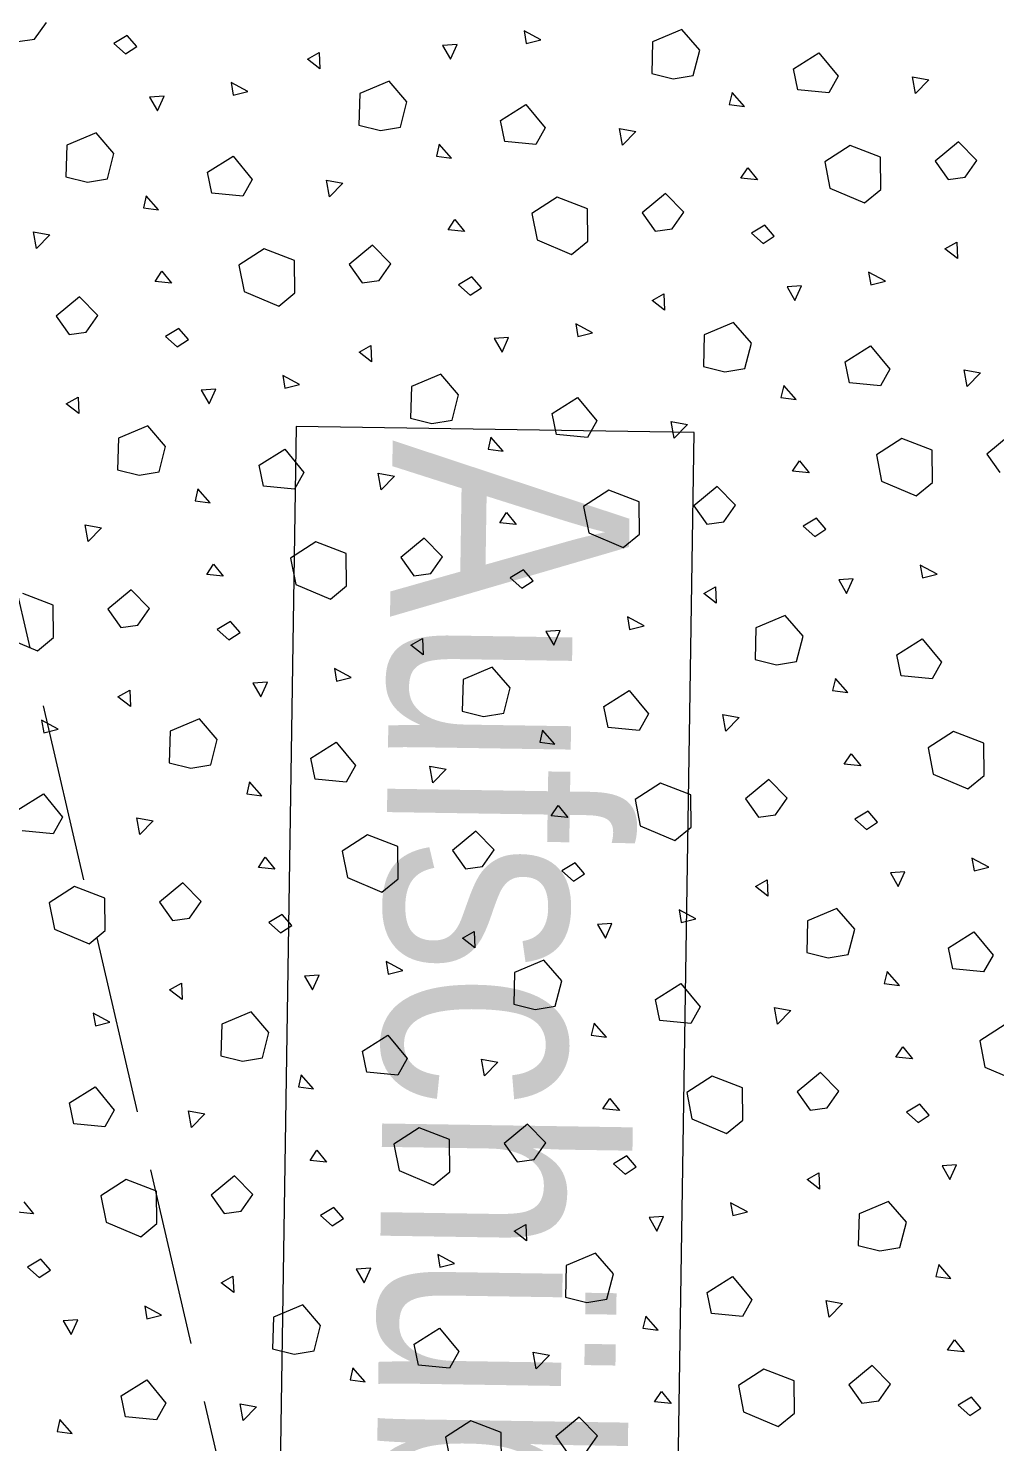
# Model space of a CAD drawing. Header units: metres. Extents: x -19025 to 34897, y -14024 to 26069.
# Drawn here: x -12466 to -12059, y 940 to 1534 of the extents above; entities that cross this region are included whole.
import ezdxf

# ---------------------------------------------------------------- set-up
doc = ezdxf.new("R2010")
doc.units = ezdxf.units.M
doc.header["$MEASUREMENT"] = 0
doc.linetypes.add('Strichlinie eng', pattern=[0.1, 0.075, -0.025])
doc.linetypes.add('Strichlinie mittel', pattern=[0.15, 0.1, -0.05])
for name, color, linetype in [('221 Gefälledämmung 3D', 7, 'Continuous'), ('930 Beschriftung Allgemein', 7, 'Continuous'), ('937 Beschriftung Detail', 7, 'Continuous')]:
    doc.layers.add(name, color=color, linetype=linetype)
doc.styles.add('ERSTELLTER_STIL_9', font='arial.ttf', dxfattribs={"width": 0.8})

# ---------------------------------------------------------------- blocks, each defined once
blk = doc.blocks.new('*X767')
at = {"layer": '930 Beschriftung Allgemein', "color": 254, "linetype": 'Continuous', "lineweight": 9, "true_color": 0xd4d4d4}
for p, q in [((-14.21419, 5.83215), (-14.20927, 5.83918)), ((-14.22131, 5.83112), (-14.21419, 5.83215)), ((-14.17527, 5.83362), (-14.18086, 5.83036)), ((-14.17128, 5.82908), (-14.17527, 5.83362)), ((-14.00853, 5.83565), (-14.0076, 5.83034)), ((-14.00148, 5.83188), (-14.00853, 5.83565)), ((-14.0076, 5.83034), (-14.00148, 5.83188)), ((-13.94217, 5.83615), (-13.95449, 5.83101)), ((-13.9347, 5.82743), (-13.94217, 5.83615)), ((-14.18086, 5.83036), (-14.17598, 5.82597)), ((-14.17598, 5.82597), (-14.17128, 5.82908)), ((-14.09956, 5.82375), (-14.09456, 5.82646)), ((-14.09456, 5.82646), (-14.09428, 5.81967)), ((-14.0367, 5.82986), (-14.0428, 5.82947)), ((-14.0428, 5.82947), (-14.03949, 5.82366)), ((-14.03949, 5.82366), (-14.0367, 5.82986)), ((-13.95449, 5.83101), (-13.95489, 5.81771)), ((-13.93741, 5.81691), (-13.9347, 5.82743)), ((-13.89531, 5.8197), (-13.88463, 5.82637)), ((-13.88463, 5.82637), (-13.87652, 5.81662)), ((-14.09428, 5.81967), (-14.09956, 5.82375)), ((-14.13163, 5.81395), (-14.1307, 5.80864)), ((-14.12458, 5.81017), (-14.13163, 5.81395)), ((-14.06527, 5.81445), (-14.0776, 5.80931)), ((-14.0578, 5.80572), (-14.06527, 5.81445)), ((-13.95489, 5.81771), (-13.94581, 5.81543)), ((-13.94581, 5.81543), (-13.93741, 5.81691)), ((-13.89353, 5.81088), (-13.89531, 5.8197)), ((-13.87652, 5.81662), (-13.88052, 5.80953)), ((-13.84534, 5.81634), (-13.83849, 5.81503)), ((-13.84409, 5.80925), (-13.84534, 5.81634)), ((-13.83849, 5.81503), (-13.84409, 5.80925)), ((-14.15981, 5.80815), (-14.1659, 5.80776)), ((-14.16259, 5.80196), (-14.15981, 5.80815)), ((-14.1307, 5.80864), (-14.12458, 5.81017)), ((-14.0776, 5.80931), (-14.07799, 5.796)), ((-13.9211, 5.8097), (-13.92227, 5.8047)), ((-13.91595, 5.80376), (-13.9211, 5.8097)), ((-13.88052, 5.80953), (-13.89353, 5.81088)), ((-14.1659, 5.80776), (-14.16259, 5.80196)), ((-14.06051, 5.79521), (-14.0578, 5.80572)), ((-14.01842, 5.79799), (-14.00773, 5.80467)), ((-14.00773, 5.80467), (-13.99962, 5.79492)), ((-13.92227, 5.8047), (-13.91595, 5.80376)), ((-14.07799, 5.796), (-14.06892, 5.79372)), ((-14.01663, 5.78918), (-14.01842, 5.79799)), ((-14.18837, 5.79274), (-14.2007, 5.7876)), ((-14.1809, 5.78402), (-14.18837, 5.79274)), ((-14.06892, 5.79372), (-14.06051, 5.79521)), ((-13.99962, 5.79492), (-14.00362, 5.78782)), ((-13.96844, 5.79463), (-13.96159, 5.79333)), ((-13.96719, 5.78755), (-13.96844, 5.79463)), ((-13.96159, 5.79333), (-13.96719, 5.78755)), ((-14.2007, 5.7876), (-14.20109, 5.7743)), ((-14.0442, 5.788), (-14.04538, 5.783)), ((-14.03905, 5.78206), (-14.0442, 5.788)), ((-14.00362, 5.78782), (-14.01663, 5.78918)), ((-13.8715, 5.78741), (-13.88215, 5.78052)), ((-13.85878, 5.78258), (-13.8715, 5.78741)), ((-13.82602, 5.78896), (-13.83577, 5.78085)), ((-13.81826, 5.7812), (-13.82602, 5.78896)), ((-14.18361, 5.7735), (-14.1809, 5.78402)), ((-14.14152, 5.77628), (-14.13083, 5.78296)), ((-14.13083, 5.78296), (-14.12272, 5.77321)), ((-14.04538, 5.783), (-14.03905, 5.78206)), ((-13.88215, 5.78052), (-13.87998, 5.76949)), ((-13.85866, 5.76892), (-13.85878, 5.78258)), ((-13.83577, 5.78085), (-13.8303, 5.77314)), ((-13.82318, 5.77417), (-13.81826, 5.7812)), ((-14.20109, 5.7743), (-14.19202, 5.77202)), ((-14.19202, 5.77202), (-14.18361, 5.7735)), ((-14.13973, 5.76747), (-14.14152, 5.77628)), ((-14.12272, 5.77321), (-14.12672, 5.76612)), ((-14.09154, 5.77292), (-14.08469, 5.77162)), ((-14.09029, 5.76584), (-14.09154, 5.77292)), ((-13.91738, 5.77366), (-13.9145, 5.77805)), ((-13.91043, 5.77306), (-13.91738, 5.77366)), ((-13.9145, 5.77805), (-13.91043, 5.77306)), ((-13.8303, 5.77314), (-13.82318, 5.77417)), ((-14.1673, 5.76629), (-14.16848, 5.76129)), ((-14.16215, 5.76035), (-14.1673, 5.76629)), ((-14.12672, 5.76612), (-14.13973, 5.76747)), ((-14.08469, 5.77162), (-14.09029, 5.76584)), ((-13.94912, 5.76725), (-13.95887, 5.75914)), ((-13.94136, 5.75949), (-13.94912, 5.76725)), ((-13.87998, 5.76949), (-13.86544, 5.76338)), ((-13.86544, 5.76338), (-13.85866, 5.76892)), ((-14.16848, 5.76129), (-14.16215, 5.76035)), ((-13.9946, 5.76571), (-14.00525, 5.75881)), ((-13.98188, 5.76088), (-13.9946, 5.76571)), ((-13.98176, 5.74721), (-13.98188, 5.76088)), ((-14.04048, 5.75196), (-14.0376, 5.75634)), ((-14.0376, 5.75634), (-14.03353, 5.75136)), ((-14.00525, 5.75881), (-14.00308, 5.74779)), ((-13.95887, 5.75914), (-13.95341, 5.75143)), ((-13.94628, 5.75246), (-13.94136, 5.75949)), ((-14.21464, 5.75122), (-14.20779, 5.74992)), ((-14.21339, 5.74414), (-14.21464, 5.75122)), ((-14.20779, 5.74992), (-14.21339, 5.74414)), ((-14.03353, 5.75136), (-14.04048, 5.75196)), ((-13.95341, 5.75143), (-13.94628, 5.75246)), ((-13.90736, 5.75394), (-13.91295, 5.75067)), ((-13.91295, 5.75067), (-13.90807, 5.74628)), ((-13.90807, 5.74628), (-13.90337, 5.74939)), ((-13.90337, 5.74939), (-13.90736, 5.75394)), ((-14.1177, 5.744), (-14.12835, 5.7371)), ((-14.10499, 5.73917), (-14.1177, 5.744)), ((-14.07222, 5.74554), (-14.08197, 5.73744)), ((-14.06446, 5.73778), (-14.07222, 5.74554)), ((-14.00308, 5.74779), (-13.98854, 5.74168)), ((-13.98854, 5.74168), (-13.98176, 5.74721)), ((-13.83165, 5.74407), (-13.82665, 5.74677)), ((-13.82637, 5.73998), (-13.83165, 5.74407)), ((-13.82665, 5.74677), (-13.82637, 5.73998)), ((-14.12835, 5.7371), (-14.12618, 5.72608)), ((-14.10486, 5.7255), (-14.10499, 5.73917)), ((-14.08197, 5.73744), (-14.07651, 5.72973)), ((-14.06939, 5.73076), (-14.06446, 5.73778)), ((-14.16358, 5.73025), (-14.1607, 5.73464)), ((-14.1607, 5.73464), (-14.15663, 5.72965)), ((-14.07651, 5.72973), (-14.06939, 5.73076)), ((-14.03047, 5.73223), (-14.03605, 5.72896)), ((-14.02647, 5.72769), (-14.03047, 5.73223)), ((-13.86373, 5.73426), (-13.86279, 5.72895)), ((-13.85667, 5.73048), (-13.86373, 5.73426)), ((-14.15663, 5.72965), (-14.16358, 5.73025)), ((-14.12618, 5.72608), (-14.11164, 5.71997)), ((-14.11164, 5.71997), (-14.10486, 5.7255)), ((-14.03605, 5.72896), (-14.03117, 5.72458)), ((-14.03117, 5.72458), (-14.02647, 5.72769)), ((-13.95475, 5.72236), (-13.94975, 5.72507)), ((-13.94975, 5.72507), (-13.94947, 5.71827)), ((-13.8919, 5.72847), (-13.89799, 5.72808)), ((-13.89799, 5.72808), (-13.89468, 5.72227)), ((-13.89468, 5.72227), (-13.8919, 5.72847)), ((-13.86279, 5.72895), (-13.85667, 5.73048)), ((-14.19532, 5.72384), (-14.20507, 5.71573)), ((-14.18757, 5.71608), (-14.19532, 5.72384)), ((-13.94947, 5.71827), (-13.95475, 5.72236)), ((-14.20507, 5.71573), (-14.19961, 5.70802)), ((-14.19249, 5.70905), (-14.18757, 5.71608)), ((-13.92046, 5.71305), (-13.93279, 5.70791)), ((-13.91299, 5.70433), (-13.92046, 5.71305)), ((-14.19961, 5.70802), (-14.19249, 5.70905)), ((-14.15357, 5.71052), (-14.15915, 5.70726)), ((-14.15915, 5.70726), (-14.15427, 5.70287)), ((-14.14957, 5.70598), (-14.15357, 5.71052)), ((-13.98683, 5.71255), (-13.98589, 5.70724)), ((-13.97977, 5.70878), (-13.98683, 5.71255)), ((-13.98589, 5.70724), (-13.97977, 5.70878)), ((-13.93279, 5.70791), (-13.93318, 5.69461)), ((-14.15427, 5.70287), (-14.14957, 5.70598)), ((-14.07785, 5.70065), (-14.07286, 5.70336)), ((-14.07286, 5.70336), (-14.07257, 5.69657)), ((-14.015, 5.70676), (-14.02109, 5.70637)), ((-14.02109, 5.70637), (-14.01779, 5.70056)), ((-14.01779, 5.70056), (-14.015, 5.70676)), ((-13.9157, 5.69381), (-13.91299, 5.70433)), ((-13.87361, 5.69659), (-13.86292, 5.70327)), ((-13.86292, 5.70327), (-13.85481, 5.69352)), ((-14.07257, 5.69657), (-14.07785, 5.70065)), ((-13.87183, 5.68778), (-13.87361, 5.69659)), ((-14.10993, 5.69085), (-14.10899, 5.68554)), ((-14.10287, 5.68707), (-14.10993, 5.69085)), ((-14.04356, 5.69134), (-14.05589, 5.68621)), ((-14.03609, 5.68262), (-14.04356, 5.69134)), ((-13.93318, 5.69461), (-13.92411, 5.69233)), ((-13.92411, 5.69233), (-13.9157, 5.69381)), ((-13.85481, 5.69352), (-13.85881, 5.68643)), ((-13.82363, 5.69324), (-13.81679, 5.69193)), ((-13.82238, 5.68615), (-13.82363, 5.69324)), ((-13.81679, 5.69193), (-13.82238, 5.68615)), ((-14.1381, 5.68505), (-14.14419, 5.68466)), ((-14.14419, 5.68466), (-14.14089, 5.67886)), ((-14.14089, 5.67886), (-14.1381, 5.68505)), ((-14.10899, 5.68554), (-14.10287, 5.68707)), ((-14.05589, 5.68621), (-14.05628, 5.6729)), ((-13.8994, 5.6866), (-13.90057, 5.6816)), ((-13.89424, 5.68066), (-13.8994, 5.6866)), ((-13.85881, 5.68643), (-13.87183, 5.68778)), ((-14.20095, 5.67895), (-14.19596, 5.68165)), ((-14.19567, 5.67486), (-14.20095, 5.67895)), ((-14.19596, 5.68165), (-14.19567, 5.67486)), ((-14.0388, 5.67211), (-14.03609, 5.68262)), ((-13.99671, 5.67489), (-13.98602, 5.68157)), ((-13.98602, 5.68157), (-13.97791, 5.67181)), ((-13.90057, 5.6816), (-13.89424, 5.68066)), ((-14.05628, 5.6729), (-14.04721, 5.67062)), ((-14.04721, 5.67062), (-14.0388, 5.67211)), ((-13.99493, 5.66608), (-13.99671, 5.67489)), ((-13.97791, 5.67181), (-13.98191, 5.66472)), ((-13.94673, 5.67153), (-13.93989, 5.67023)), ((-13.94548, 5.66445), (-13.94673, 5.67153)), ((-14.16666, 5.66964), (-14.17899, 5.6645)), ((-14.15919, 5.66092), (-14.16666, 5.66964)), ((-13.98191, 5.66472), (-13.99493, 5.66608)), ((-13.93989, 5.67023), (-13.94548, 5.66445)), ((-13.80431, 5.66585), (-13.81406, 5.65775)), ((-14.17899, 5.6645), (-14.17938, 5.6512)), ((-14.1619, 5.6504), (-14.15919, 5.66092)), ((-14.11981, 5.65318), (-14.10912, 5.65986)), ((-14.10912, 5.65986), (-14.10101, 5.65011)), ((-14.0225, 5.66489), (-14.02367, 5.6599)), ((-14.02367, 5.6599), (-14.01734, 5.65896)), ((-14.01734, 5.65896), (-14.0225, 5.66489)), ((-13.84979, 5.66431), (-13.86044, 5.65742)), ((-13.83708, 5.65948), (-13.84979, 5.66431)), ((-13.83695, 5.64581), (-13.83708, 5.65948)), ((-13.89567, 5.65056), (-13.8928, 5.65495)), ((-13.8928, 5.65495), (-13.88872, 5.64996)), ((-13.86044, 5.65742), (-13.85827, 5.64639)), ((-13.81406, 5.65775), (-13.8086, 5.65004)), ((-14.17938, 5.6512), (-14.17031, 5.64892)), ((-14.17031, 5.64892), (-14.1619, 5.6504)), ((-14.11803, 5.64437), (-14.11981, 5.65318)), ((-14.10101, 5.65011), (-14.10501, 5.64301)), ((-14.06983, 5.64982), (-14.06299, 5.64852)), ((-14.06859, 5.64274), (-14.06983, 5.64982)), ((-14.06299, 5.64852), (-14.06859, 5.64274)), ((-13.88872, 5.64996), (-13.89567, 5.65056)), ((-14.1456, 5.64319), (-14.14677, 5.63819)), ((-14.14044, 5.63725), (-14.1456, 5.64319)), ((-14.10501, 5.64301), (-14.11803, 5.64437)), ((-13.9729, 5.64261), (-13.98354, 5.63571)), ((-13.96018, 5.63778), (-13.9729, 5.64261)), ((-13.92741, 5.64415), (-13.93717, 5.63604)), ((-13.91966, 5.63639), (-13.92741, 5.64415)), ((-13.85827, 5.64639), (-13.84373, 5.64028)), ((-13.84373, 5.64028), (-13.83695, 5.64581)), ((-14.14677, 5.63819), (-14.14044, 5.63725)), ((-13.98354, 5.63571), (-13.98137, 5.62468)), ((-13.96005, 5.62411), (-13.96018, 5.63778)), ((-13.93717, 5.63604), (-13.9317, 5.62833)), ((-13.92458, 5.62936), (-13.91966, 5.63639)), ((-14.01877, 5.62885), (-14.0159, 5.63324)), ((-14.0159, 5.63324), (-14.01182, 5.62825)), ((-13.88566, 5.63083), (-13.89124, 5.62757)), ((-13.88166, 5.62629), (-13.88566, 5.63083)), ((-14.19293, 5.62812), (-14.18609, 5.62681)), ((-14.19169, 5.62104), (-14.19293, 5.62812)), ((-14.18609, 5.62681), (-14.19169, 5.62104)), ((-14.01182, 5.62825), (-14.01877, 5.62885)), ((-13.98137, 5.62468), (-13.96683, 5.61858)), ((-13.96683, 5.61858), (-13.96005, 5.62411)), ((-13.9317, 5.62833), (-13.92458, 5.62936)), ((-13.89124, 5.62757), (-13.88636, 5.62318)), ((-13.88636, 5.62318), (-13.88166, 5.62629)), ((-14.096, 5.6209), (-14.10665, 5.614)), ((-14.08328, 5.61607), (-14.096, 5.6209)), ((-14.05052, 5.62244), (-14.06027, 5.61433)), ((-14.04276, 5.61468), (-14.05052, 5.62244)), ((-14.10665, 5.614), (-14.10447, 5.60298)), ((-14.08315, 5.6024), (-14.08328, 5.61607)), ((-14.06027, 5.61433), (-14.0548, 5.60663)), ((-14.04768, 5.60765), (-14.04276, 5.61468)), ((-14.14187, 5.60715), (-14.139, 5.61153)), ((-14.13492, 5.60655), (-14.14187, 5.60715)), ((-14.139, 5.61153), (-14.13492, 5.60655)), ((-14.0548, 5.60663), (-14.04768, 5.60765)), ((-14.00876, 5.60913), (-14.01434, 5.60586)), ((-14.00476, 5.60458), (-14.00876, 5.60913)), ((-13.84202, 5.61116), (-13.84108, 5.60585)), ((-13.83496, 5.60738), (-13.84202, 5.61116)), ((-13.84108, 5.60585), (-13.83496, 5.60738)), ((-14.17362, 5.60074), (-14.18337, 5.59263)), ((-14.16586, 5.59298), (-14.17362, 5.60074)), ((-14.10447, 5.60298), (-14.08993, 5.59687)), ((-14.08993, 5.59687), (-14.08315, 5.6024)), ((-14.01434, 5.60586), (-14.00946, 5.60147)), ((-14.00946, 5.60147), (-14.00476, 5.60458)), ((-13.93305, 5.59926), (-13.92805, 5.60196)), ((-13.92805, 5.60196), (-13.92776, 5.59517)), ((-13.87019, 5.60536), (-13.87628, 5.60497)), ((-13.87628, 5.60497), (-13.87298, 5.59917)), ((-13.87298, 5.59917), (-13.87019, 5.60536)), ((-14.20638, 5.59436), (-14.2191, 5.5992)), ((-14.20625, 5.5807), (-14.20638, 5.59436)), ((-13.92776, 5.59517), (-13.93305, 5.59926)), ((-14.18337, 5.59263), (-14.1779, 5.58492)), ((-14.17078, 5.58595), (-14.16586, 5.59298)), ((-13.96512, 5.58945), (-13.96418, 5.58414)), ((-13.95807, 5.58568), (-13.96512, 5.58945)), ((-13.89876, 5.58995), (-13.91108, 5.58481)), ((-13.89128, 5.58123), (-13.89876, 5.58995)), ((-14.1779, 5.58492), (-14.17078, 5.58595)), ((-14.13186, 5.58742), (-14.13744, 5.58416)), ((-14.13744, 5.58416), (-14.13256, 5.57977)), ((-14.13256, 5.57977), (-14.12786, 5.58288)), ((-14.12786, 5.58288), (-14.13186, 5.58742)), ((-13.99329, 5.58366), (-13.99938, 5.58327)), ((-13.99938, 5.58327), (-13.99608, 5.57746)), ((-13.99608, 5.57746), (-13.99329, 5.58366)), ((-13.96418, 5.58414), (-13.95807, 5.58568)), ((-13.91108, 5.58481), (-13.91148, 5.57151)), ((-14.22757, 5.58127), (-14.21304, 5.57517)), ((-14.21304, 5.57517), (-14.20625, 5.5807)), ((-14.05615, 5.57755), (-14.05115, 5.58026)), ((-14.05086, 5.57346), (-14.05615, 5.57755)), ((-14.05115, 5.58026), (-14.05086, 5.57346)), ((-13.89399, 5.57071), (-13.89128, 5.58123)), ((-13.8519, 5.57349), (-13.84122, 5.58017)), ((-13.84122, 5.58017), (-13.83311, 5.57042)), ((-13.91148, 5.57151), (-13.9024, 5.56923)), ((-13.9024, 5.56923), (-13.89399, 5.57071)), ((-13.85012, 5.56468), (-13.8519, 5.57349)), ((-13.83311, 5.57042), (-13.8371, 5.56333)), ((-14.08822, 5.56775), (-14.08728, 5.56243)), ((-14.08117, 5.56397), (-14.08822, 5.56775)), ((-14.02186, 5.56824), (-14.03418, 5.5631)), ((-14.01439, 5.55952), (-14.02186, 5.56824)), ((-13.8371, 5.56333), (-13.85012, 5.56468)), ((-14.17925, 5.55585), (-14.17425, 5.55855)), ((-14.17425, 5.55855), (-14.17396, 5.55176)), ((-14.11639, 5.56195), (-14.12249, 5.56156)), ((-14.12249, 5.56156), (-14.11918, 5.55576)), ((-14.11918, 5.55576), (-14.11639, 5.56195)), ((-14.08728, 5.56243), (-14.08117, 5.56397)), ((-14.03418, 5.5631), (-14.03458, 5.5498)), ((-14.01709, 5.549), (-14.01439, 5.55952)), ((-13.975, 5.55179), (-13.96432, 5.55846)), ((-13.96432, 5.55846), (-13.95621, 5.54871)), ((-13.87769, 5.5635), (-13.87886, 5.5585)), ((-13.87886, 5.5585), (-13.87254, 5.55756)), ((-13.87254, 5.55756), (-13.87769, 5.5635)), ((-14.17396, 5.55176), (-14.17925, 5.55585)), ((-14.14496, 5.54654), (-14.15728, 5.5414)), ((-14.13749, 5.53782), (-14.14496, 5.54654)), ((-14.03458, 5.5498), (-14.0255, 5.54752)), ((-14.0255, 5.54752), (-14.01709, 5.549)), ((-13.97322, 5.54298), (-13.975, 5.55179)), ((-13.95621, 5.54871), (-13.9602, 5.54162)), ((-13.92503, 5.54843), (-13.91818, 5.54713)), ((-13.92378, 5.54135), (-13.92503, 5.54843)), ((-13.91818, 5.54713), (-13.92378, 5.54135)), ((-14.21132, 5.54604), (-14.21039, 5.54073)), ((-14.20427, 5.54226), (-14.21132, 5.54604)), ((-14.21039, 5.54073), (-14.20427, 5.54226)), ((-14.15728, 5.5414), (-14.15768, 5.52809)), ((-14.00079, 5.54179), (-14.00196, 5.53679)), ((-13.99564, 5.53586), (-14.00079, 5.54179)), ((-13.9602, 5.54162), (-13.97322, 5.54298)), ((-13.82809, 5.54121), (-13.83874, 5.53431)), ((-13.81537, 5.53638), (-13.82809, 5.54121)), ((-14.1402, 5.5273), (-14.13749, 5.53782)), ((-14.0981, 5.53008), (-14.08742, 5.53676)), ((-14.08742, 5.53676), (-14.07931, 5.52701)), ((-14.00196, 5.53679), (-13.99564, 5.53586)), ((-13.81524, 5.52271), (-13.81537, 5.53638)), ((-14.09632, 5.52127), (-14.0981, 5.53008)), ((-13.87397, 5.52746), (-13.87109, 5.53185)), ((-13.87109, 5.53185), (-13.86702, 5.52686)), ((-13.83874, 5.53431), (-13.83657, 5.52329)), ((-14.15768, 5.52809), (-14.1486, 5.52582)), ((-14.1486, 5.52582), (-14.1402, 5.5273)), ((-14.07931, 5.52701), (-14.08331, 5.51991)), ((-14.04813, 5.52672), (-14.04128, 5.52542)), ((-14.04688, 5.51964), (-14.04813, 5.52672)), ((-14.04128, 5.52542), (-14.04688, 5.51964)), ((-13.86702, 5.52686), (-13.87397, 5.52746)), ((-13.83657, 5.52329), (-13.82203, 5.51718)), ((-14.12389, 5.52009), (-14.12506, 5.51509)), ((-14.11874, 5.51415), (-14.12389, 5.52009)), ((-14.08331, 5.51991), (-14.09632, 5.52127)), ((-13.95119, 5.51951), (-13.96184, 5.51261)), ((-13.93847, 5.51468), (-13.95119, 5.51951)), ((-13.90571, 5.52105), (-13.91546, 5.51294)), ((-13.89795, 5.51329), (-13.90571, 5.52105)), ((-13.82203, 5.51718), (-13.81524, 5.52271)), ((-14.22121, 5.50838), (-14.21052, 5.51505)), ((-14.21052, 5.51505), (-14.20241, 5.5053)), ((-14.12506, 5.51509), (-14.11874, 5.51415)), ((-13.96184, 5.51261), (-13.95967, 5.50158)), ((-13.93834, 5.50101), (-13.93847, 5.51468)), ((-13.91546, 5.51294), (-13.90999, 5.50523)), ((-13.90287, 5.50626), (-13.89795, 5.51329)), ((-14.20241, 5.5053), (-14.20641, 5.49821)), ((-14.17123, 5.50502), (-14.16438, 5.50371)), ((-14.16998, 5.49793), (-14.17123, 5.50502)), ((-13.99707, 5.50575), (-13.99419, 5.51014)), ((-13.99012, 5.50515), (-13.99707, 5.50575)), ((-13.99419, 5.51014), (-13.99012, 5.50515)), ((-13.90999, 5.50523), (-13.90287, 5.50626)), ((-13.86395, 5.50773), (-13.86954, 5.50447)), ((-13.85996, 5.50319), (-13.86395, 5.50773)), ((-14.20641, 5.49821), (-14.21942, 5.49956)), ((-14.16438, 5.50371), (-14.16998, 5.49793)), ((-14.02881, 5.49934), (-14.03856, 5.49123)), ((-14.02105, 5.49158), (-14.02881, 5.49934)), ((-13.95967, 5.50158), (-13.94513, 5.49548)), ((-13.94513, 5.49548), (-13.93834, 5.50101)), ((-13.86954, 5.50447), (-13.86466, 5.50008)), ((-13.86466, 5.50008), (-13.85996, 5.50319)), ((-14.07429, 5.4978), (-14.08494, 5.4909)), ((-14.06157, 5.49297), (-14.07429, 5.4978)), ((-14.12017, 5.48405), (-14.11729, 5.48843)), ((-14.11729, 5.48843), (-14.11322, 5.48345)), ((-14.08494, 5.4909), (-14.08277, 5.47988)), ((-14.06145, 5.4793), (-14.06157, 5.49297)), ((-14.03856, 5.49123), (-14.03309, 5.48353)), ((-14.02597, 5.48455), (-14.02105, 5.49158)), ((-13.82031, 5.48806), (-13.81938, 5.48275)), ((-13.81326, 5.48428), (-13.82031, 5.48806)), ((-14.11322, 5.48345), (-14.12017, 5.48405)), ((-14.03309, 5.48353), (-14.02597, 5.48455)), ((-13.98705, 5.48603), (-13.99264, 5.48276)), ((-13.99264, 5.48276), (-13.98776, 5.47837)), ((-13.98776, 5.47837), (-13.98306, 5.48148)), ((-13.98306, 5.48148), (-13.98705, 5.48603)), ((-13.84849, 5.48226), (-13.85458, 5.48187)), ((-13.85458, 5.48187), (-13.85127, 5.47607)), ((-13.85127, 5.47607), (-13.84849, 5.48226)), ((-13.81938, 5.48275), (-13.81326, 5.48428)), ((-14.19739, 5.47609), (-14.20804, 5.4692)), ((-14.18467, 5.47126), (-14.19739, 5.47609)), ((-14.15191, 5.47764), (-14.16166, 5.46953)), ((-14.14415, 5.46988), (-14.15191, 5.47764)), ((-14.08277, 5.47988), (-14.06823, 5.47377)), ((-14.06823, 5.47377), (-14.06145, 5.4793)), ((-13.91134, 5.47616), (-13.90634, 5.47886)), ((-13.90606, 5.47207), (-13.91134, 5.47616)), ((-13.90634, 5.47886), (-13.90606, 5.47207)), ((-14.18455, 5.4576), (-14.18467, 5.47126)), ((-14.16166, 5.46953), (-14.1562, 5.46182)), ((-14.14907, 5.46285), (-14.14415, 5.46988)), ((-14.20804, 5.4692), (-14.20587, 5.45817)), ((-14.11015, 5.46432), (-14.11574, 5.46105)), ((-14.10616, 5.45978), (-14.11015, 5.46432)), ((-13.94341, 5.46635), (-13.94248, 5.46104)), ((-13.93636, 5.46257), (-13.94341, 5.46635)), ((-13.87705, 5.46685), (-13.88938, 5.46171)), ((-13.86958, 5.45813), (-13.87705, 5.46685)), ((-14.20587, 5.45817), (-14.19133, 5.45206)), ((-14.19133, 5.45206), (-14.18455, 5.4576)), ((-14.1562, 5.46182), (-14.14907, 5.46285)), ((-14.11574, 5.46105), (-14.11086, 5.45667)), ((-14.11086, 5.45667), (-14.10616, 5.45978)), ((-13.97159, 5.46056), (-13.97768, 5.46017)), ((-13.97768, 5.46017), (-13.97437, 5.45436)), ((-13.97437, 5.45436), (-13.97159, 5.46056)), ((-13.94248, 5.46104), (-13.93636, 5.46257)), ((-13.88938, 5.46171), (-13.88977, 5.44841)), ((-13.87229, 5.44761), (-13.86958, 5.45813)), ((-14.03444, 5.45445), (-14.02944, 5.45716)), ((-14.02916, 5.45036), (-14.03444, 5.45445)), ((-14.02944, 5.45716), (-14.02916, 5.45036)), ((-13.8302, 5.45039), (-13.81951, 5.45707)), ((-13.81951, 5.45707), (-13.8114, 5.44732)), ((-13.88977, 5.44841), (-13.8807, 5.44613)), ((-13.8807, 5.44613), (-13.87229, 5.44761)), ((-13.82841, 5.44158), (-13.8302, 5.45039)), ((-13.8114, 5.44732), (-13.8154, 5.44022)), ((-14.06651, 5.44464), (-14.06558, 5.43933)), ((-14.05946, 5.44087), (-14.06651, 5.44464)), ((-14.06558, 5.43933), (-14.05946, 5.44087)), ((-14.01248, 5.44), (-14.01287, 5.4267)), ((-14.00015, 5.44514), (-14.01248, 5.44)), ((-13.99268, 5.43642), (-14.00015, 5.44514)), ((-13.85598, 5.4404), (-13.85716, 5.4354)), ((-13.85083, 5.43446), (-13.85598, 5.4404)), ((-13.8154, 5.44022), (-13.82841, 5.44158)), ((-14.15754, 5.43275), (-14.15254, 5.43545)), ((-14.15254, 5.43545), (-14.15226, 5.42866)), ((-14.09469, 5.43885), (-14.10078, 5.43846)), ((-14.10078, 5.43846), (-14.09747, 5.43266)), ((-14.09747, 5.43266), (-14.09469, 5.43885)), ((-13.99539, 5.4259), (-13.99268, 5.43642)), ((-13.9533, 5.42869), (-13.94261, 5.43536)), ((-13.94261, 5.43536), (-13.9345, 5.42561)), ((-13.85716, 5.4354), (-13.85083, 5.43446)), ((-14.15226, 5.42866), (-14.15754, 5.43275)), ((-13.95152, 5.41987), (-13.9533, 5.42869)), ((-14.18962, 5.42294), (-14.18868, 5.41763)), ((-14.18256, 5.41916), (-14.18962, 5.42294)), ((-14.12325, 5.42344), (-14.13558, 5.4183)), ((-14.11578, 5.41471), (-14.12325, 5.42344)), ((-14.01287, 5.4267), (-14.0038, 5.42442)), ((-14.0038, 5.42442), (-13.99539, 5.4259)), ((-13.9345, 5.42561), (-13.9385, 5.41852)), ((-13.90332, 5.42533), (-13.89647, 5.42402)), ((-13.90207, 5.41825), (-13.90332, 5.42533)), ((-13.89647, 5.42402), (-13.90207, 5.41825)), ((-14.18868, 5.41763), (-14.18256, 5.41916)), ((-14.13558, 5.4183), (-14.13597, 5.40499)), ((-13.97908, 5.41869), (-13.98026, 5.41369)), ((-13.97393, 5.41276), (-13.97908, 5.41869)), ((-13.9385, 5.41852), (-13.95152, 5.41987)), ((-13.80638, 5.41811), (-13.81703, 5.41121)), ((-14.11849, 5.4042), (-14.11578, 5.41471)), ((-14.0764, 5.40698), (-14.06571, 5.41366)), ((-14.06571, 5.41366), (-14.0576, 5.40391)), ((-13.98026, 5.41369), (-13.97393, 5.41276)), ((-13.81703, 5.41121), (-13.81486, 5.40019)), ((-14.13597, 5.40499), (-14.1269, 5.40271)), ((-14.1269, 5.40271), (-14.11849, 5.4042)), ((-14.07462, 5.39817), (-14.0764, 5.40698)), ((-13.85226, 5.40436), (-13.84938, 5.40874)), ((-13.84531, 5.40376), (-13.85226, 5.40436)), ((-13.84938, 5.40874), (-13.84531, 5.40376)), ((-14.0616, 5.39681), (-14.07462, 5.39817)), ((-14.0576, 5.40391), (-14.0616, 5.39681)), ((-14.02642, 5.40362), (-14.01958, 5.40232)), ((-14.02517, 5.39654), (-14.02642, 5.40362)), ((-14.01958, 5.40232), (-14.02517, 5.39654)), ((-13.81486, 5.40019), (-13.80032, 5.39408)), ((-14.10219, 5.39699), (-14.10336, 5.39199)), ((-14.09703, 5.39105), (-14.10219, 5.39699)), ((-13.92948, 5.39641), (-13.94013, 5.38951)), ((-13.91677, 5.39157), (-13.92948, 5.39641)), ((-13.884, 5.39795), (-13.89375, 5.38984)), ((-13.87625, 5.39019), (-13.884, 5.39795)), ((-14.1995, 5.38527), (-14.18881, 5.39195)), ((-14.18881, 5.39195), (-14.1807, 5.3822)), ((-14.10336, 5.39199), (-14.09703, 5.39105)), ((-13.97536, 5.38265), (-13.97248, 5.38704)), ((-13.97248, 5.38704), (-13.96841, 5.38205)), ((-13.94013, 5.38951), (-13.93796, 5.37848)), ((-13.91664, 5.37791), (-13.91677, 5.39157)), ((-13.89375, 5.38984), (-13.88829, 5.38213)), ((-13.88117, 5.38316), (-13.87625, 5.39019)), ((-14.19772, 5.37646), (-14.1995, 5.38527)), ((-14.1807, 5.3822), (-14.1847, 5.37511)), ((-14.14952, 5.38192), (-14.14268, 5.38061)), ((-14.14827, 5.37483), (-14.14952, 5.38192)), ((-14.14268, 5.38061), (-14.14827, 5.37483)), ((-13.96841, 5.38205), (-13.97536, 5.38265)), ((-13.88829, 5.38213), (-13.88117, 5.38316)), ((-13.84225, 5.38463), (-13.84783, 5.38137)), ((-13.84783, 5.38137), (-13.84295, 5.37698)), ((-13.83825, 5.38009), (-13.84225, 5.38463)), ((-14.1847, 5.37511), (-14.19772, 5.37646)), ((-14.05258, 5.3747), (-14.06323, 5.3678)), ((-14.03987, 5.36987), (-14.05258, 5.3747)), ((-14.0071, 5.37624), (-14.01685, 5.36813)), ((-13.99935, 5.36848), (-14.0071, 5.37624)), ((-13.93796, 5.37848), (-13.92342, 5.37238)), ((-13.92342, 5.37238), (-13.91664, 5.37791)), ((-13.84295, 5.37698), (-13.83825, 5.38009)), ((-14.03974, 5.3562), (-14.03987, 5.36987)), ((-14.00427, 5.36145), (-13.99935, 5.36848)), ((-14.09846, 5.36095), (-14.09559, 5.36533)), ((-14.09559, 5.36533), (-14.09151, 5.36035)), ((-14.06323, 5.3678), (-14.06106, 5.35678)), ((-14.01685, 5.36813), (-14.01139, 5.36043)), ((-13.96535, 5.36293), (-13.97093, 5.35966)), ((-13.96135, 5.35838), (-13.96535, 5.36293)), ((-14.09151, 5.36035), (-14.09846, 5.36095)), ((-14.06106, 5.35678), (-14.04652, 5.35067)), ((-14.01139, 5.36043), (-14.00427, 5.36145)), ((-13.97093, 5.35966), (-13.96605, 5.35527)), ((-13.96605, 5.35527), (-13.96135, 5.35838)), ((-13.82678, 5.35916), (-13.83287, 5.35877)), ((-13.83287, 5.35877), (-13.82957, 5.35297)), ((-13.82957, 5.35297), (-13.82678, 5.35916)), ((-14.17569, 5.35299), (-14.18633, 5.3461)), ((-14.16297, 5.34816), (-14.17569, 5.35299)), ((-14.1302, 5.35453), (-14.13996, 5.34643)), ((-14.12245, 5.34678), (-14.1302, 5.35453)), ((-14.04652, 5.35067), (-14.03974, 5.3562)), ((-13.88963, 5.35306), (-13.88464, 5.35576)), ((-13.88435, 5.34897), (-13.88963, 5.35306)), ((-13.88464, 5.35576), (-13.88435, 5.34897)), ((-14.18633, 5.3461), (-14.18416, 5.33507)), ((-14.16284, 5.33449), (-14.16297, 5.34816)), ((-14.13996, 5.34643), (-14.13449, 5.33872)), ((-14.12737, 5.33975), (-14.12245, 5.34678)), ((-14.21461, 5.33864), (-14.22156, 5.33924)), ((-14.21869, 5.34363), (-14.21461, 5.33864)), ((-14.13449, 5.33872), (-14.12737, 5.33975)), ((-14.08845, 5.34122), (-14.09403, 5.33795)), ((-14.08445, 5.33668), (-14.08845, 5.34122)), ((-13.92171, 5.34325), (-13.92077, 5.33794)), ((-13.91465, 5.33947), (-13.92171, 5.34325)), ((-13.92077, 5.33794), (-13.91465, 5.33947)), ((-13.85534, 5.34375), (-13.86767, 5.33861)), ((-13.84787, 5.33503), (-13.85534, 5.34375)), ((-14.18416, 5.33507), (-14.16962, 5.32896)), ((-14.16962, 5.32896), (-14.16284, 5.33449)), ((-14.09403, 5.33795), (-14.08915, 5.33357)), ((-14.08915, 5.33357), (-14.08445, 5.33668)), ((-14.01274, 5.33135), (-14.00774, 5.33406)), ((-14.00774, 5.33406), (-14.00745, 5.32726)), ((-13.94988, 5.33746), (-13.95597, 5.33707)), ((-13.95597, 5.33707), (-13.95267, 5.33126)), ((-13.95267, 5.33126), (-13.94988, 5.33746)), ((-13.86767, 5.33861), (-13.86806, 5.3253)), ((-13.85058, 5.32451), (-13.84787, 5.33503)), ((-14.00745, 5.32726), (-14.01274, 5.33135)), ((-14.04481, 5.32154), (-14.04387, 5.31623)), ((-14.03775, 5.31777), (-14.04481, 5.32154)), ((-13.97844, 5.32204), (-13.99077, 5.3169)), ((-13.97097, 5.31332), (-13.97844, 5.32204)), ((-13.86806, 5.3253), (-13.85899, 5.32303)), ((-13.85899, 5.32303), (-13.85058, 5.32451)), ((-14.21155, 5.31951), (-14.21713, 5.31625)), ((-14.21713, 5.31625), (-14.21225, 5.31186)), ((-14.21225, 5.31186), (-14.20755, 5.31497)), ((-14.20755, 5.31497), (-14.21155, 5.31951)), ((-14.07298, 5.31575), (-14.07907, 5.31536)), ((-14.07907, 5.31536), (-14.07577, 5.30955)), ((-14.07577, 5.30955), (-14.07298, 5.31575)), ((-14.04387, 5.31623), (-14.03775, 5.31777)), ((-13.99077, 5.3169), (-13.99116, 5.3036)), ((-13.83428, 5.3173), (-13.83545, 5.3123)), ((-13.82912, 5.31136), (-13.83428, 5.3173)), ((-14.13584, 5.30964), (-14.13084, 5.31235)), ((-14.13055, 5.30556), (-14.13584, 5.30964)), ((-14.13084, 5.31235), (-14.13055, 5.30556)), ((-13.97368, 5.3028), (-13.97097, 5.31332)), ((-13.93159, 5.30559), (-13.9209, 5.31226)), ((-13.9209, 5.31226), (-13.9128, 5.30251)), ((-13.83545, 5.3123), (-13.82912, 5.31136)), ((-13.99116, 5.3036), (-13.98209, 5.30132)), ((-13.92981, 5.29677), (-13.93159, 5.30559)), ((-14.16791, 5.29984), (-14.16697, 5.29453)), ((-14.16086, 5.29606), (-14.16791, 5.29984)), ((-14.10155, 5.30034), (-14.11387, 5.2952)), ((-14.09407, 5.29161), (-14.10155, 5.30034)), ((-13.98209, 5.30132), (-13.97368, 5.3028)), ((-13.9128, 5.30251), (-13.91679, 5.29542)), ((-13.88161, 5.30223), (-13.87477, 5.30092)), ((-13.88037, 5.29514), (-13.88161, 5.30223)), ((-13.87477, 5.30092), (-13.88037, 5.29514)), ((-14.19608, 5.29404), (-14.20217, 5.29365)), ((-14.20217, 5.29365), (-14.19887, 5.28785)), ((-14.19887, 5.28785), (-14.19608, 5.29404)), ((-14.16697, 5.29453), (-14.16086, 5.29606)), ((-14.11387, 5.2952), (-14.11427, 5.28189)), ((-14.09678, 5.2811), (-14.09407, 5.29161)), ((-13.95738, 5.29559), (-13.95855, 5.29059)), ((-13.95222, 5.28965), (-13.95738, 5.29559)), ((-13.91679, 5.29542), (-13.92981, 5.29677)), ((-14.05469, 5.28388), (-14.044, 5.29056)), ((-14.044, 5.29056), (-14.0359, 5.28081)), ((-13.95855, 5.29059), (-13.95222, 5.28965)), ((-13.83055, 5.28126), (-13.82768, 5.28564)), ((-13.82768, 5.28564), (-13.8236, 5.28066)), ((-14.11427, 5.28189), (-14.10519, 5.27961)), ((-14.10519, 5.27961), (-14.09678, 5.2811)), ((-14.05291, 5.27507), (-14.05469, 5.28388)), ((-14.0359, 5.28081), (-14.03989, 5.27371)), ((-14.00472, 5.28052), (-13.99787, 5.27922)), ((-14.00347, 5.27344), (-14.00472, 5.28052)), ((-13.8236, 5.28066), (-13.83055, 5.28126)), ((-14.08048, 5.27389), (-14.08165, 5.26889)), ((-14.07533, 5.26795), (-14.08048, 5.27389)), ((-14.03989, 5.27371), (-14.05291, 5.27507)), ((-13.99787, 5.27922), (-14.00347, 5.27344)), ((-13.8623, 5.27485), (-13.87205, 5.26674)), ((-13.85454, 5.26709), (-13.8623, 5.27485)), ((-14.17779, 5.26217), (-14.16711, 5.26885)), ((-14.16711, 5.26885), (-14.159, 5.2591)), ((-14.08165, 5.26889), (-14.07533, 5.26795)), ((-13.90778, 5.2733), (-13.91843, 5.26641)), ((-13.89506, 5.26847), (-13.90778, 5.2733)), ((-13.89493, 5.25481), (-13.89506, 5.26847)), ((-14.17601, 5.25336), (-14.17779, 5.26217)), ((-13.95366, 5.25955), (-13.95078, 5.26394)), ((-13.95078, 5.26394), (-13.9467, 5.25895)), ((-13.91843, 5.26641), (-13.91625, 5.25538)), ((-13.87205, 5.26674), (-13.86658, 5.25903)), ((-13.85946, 5.26006), (-13.85454, 5.26709)), ((-13.82054, 5.26153), (-13.82612, 5.25826)), ((-13.81654, 5.25699), (-13.82054, 5.26153)), ((-14.159, 5.2591), (-14.16299, 5.25201)), ((-14.12782, 5.25881), (-14.12097, 5.25751)), ((-14.12657, 5.25173), (-14.12782, 5.25881)), ((-14.12097, 5.25751), (-14.12657, 5.25173)), ((-13.9467, 5.25895), (-13.95366, 5.25955)), ((-13.86658, 5.25903), (-13.85946, 5.26006)), ((-13.82612, 5.25826), (-13.82124, 5.25388)), ((-13.82124, 5.25388), (-13.81654, 5.25699)), ((-14.20358, 5.25218), (-14.20475, 5.24718)), ((-14.19843, 5.24624), (-14.20358, 5.25218)), ((-14.16299, 5.25201), (-14.17601, 5.25336)), ((-14.03088, 5.2516), (-14.04153, 5.2447)), ((-14.01816, 5.24677), (-14.03088, 5.2516)), ((-13.9854, 5.25314), (-13.99515, 5.24503)), ((-13.97764, 5.24538), (-13.9854, 5.25314)), ((-13.91625, 5.25538), (-13.90172, 5.24927)), ((-13.90172, 5.24927), (-13.89493, 5.25481)), ((-14.20475, 5.24718), (-14.19843, 5.24624)), ((-14.04153, 5.2447), (-14.03936, 5.23368)), ((-14.01803, 5.2331), (-14.01816, 5.24677)), ((-13.99515, 5.24503), (-13.98968, 5.23732)), ((-13.98256, 5.23835), (-13.97764, 5.24538))]:
    blk.add_line(p, q, dxfattribs=at)
blk = doc.blocks.new('Schraffur_1_1', base_point=(4.69705, 0))
at = {"layer": '930 Beschriftung Allgemein', "color": 254, "linetype": 'Strichlinie mittel', "lineweight": 9, "true_color": 0xd4d4d4}
blk.add_blockref('*X767', (0, 0), dxfattribs=at)
blk = doc.blocks.new('Dachfläche_79_1', base_point=(-13.80379, 3.0255))
at = {"layer": '221 Gefälledämmung 3D', "color": 32, "linetype": 'Strichlinie eng', "lineweight": 5, "true_color": 0xdd6f00, "flags": 128}
blk.add_lwpolyline([(-13.80379, 3.0255), (-13.62492, 3.02276), (-14.50323, 6.81664), (-14.56121, 3.03712)], close=True, dxfattribs=at)

msp = doc.modelspace()

# ---------------------------------------------------------------- linework, layer by layer
at = {"layer": '937 Beschriftung Detail', "color": 7, "linetype": 'Continuous', "lineweight": 13, "flags": 128}
msp.add_lwpolyline([(-12352.893, 1366.3), (-12380.868, -449.156), (-12213.745, -451.731), (-12185.77, 1363.725), (-12352.893, 1366.3)], close=True, dxfattribs=at)

# ---------------------------------------------------------------- block references
at = {"layer": '221 Gefälledämmung 3D', "color": 32, "linetype": 'Strichlinie eng', "lineweight": 5, "true_color": 0xdd6f00, "xscale": 1000, "yscale": 1000, "zscale": 1000}
msp.add_blockref('Dachfläche_79_1', (-12052.457, -1277.568), dxfattribs=at)
at = {"layer": '930 Beschriftung Allgemein', "color": 254, "linetype": 'Strichlinie mittel', "lineweight": 9, "true_color": 0xd4d4d4, "xscale": 1000, "yscale": 1000, "zscale": 1000}
msp.add_blockref('Schraffur_1_1', (6448.38, -4303.067), dxfattribs=at)

# ---------------------------------------------------------------- texts
at = {"layer": '937 Beschriftung Detail', "color": 7, "linetype": 'Continuous', "lineweight": 13, "insert": (-12342.547, 1361.14), "char_height": 100, "attachment_point": 7, "rotation": 269.1172, "style": 'ERSTELLTER_STIL_9'}
msp.add_mtext('\\A1;{\\pql;\\fArial|b0|i0|c0|p0;\\W0.800000;Aufschübling Kiesdach \\fArial|b0|i0|c0|p0;\\W0.800000;LD 537.04.01}', dxfattribs=at)

doc.saveas('drawing.dxf')
